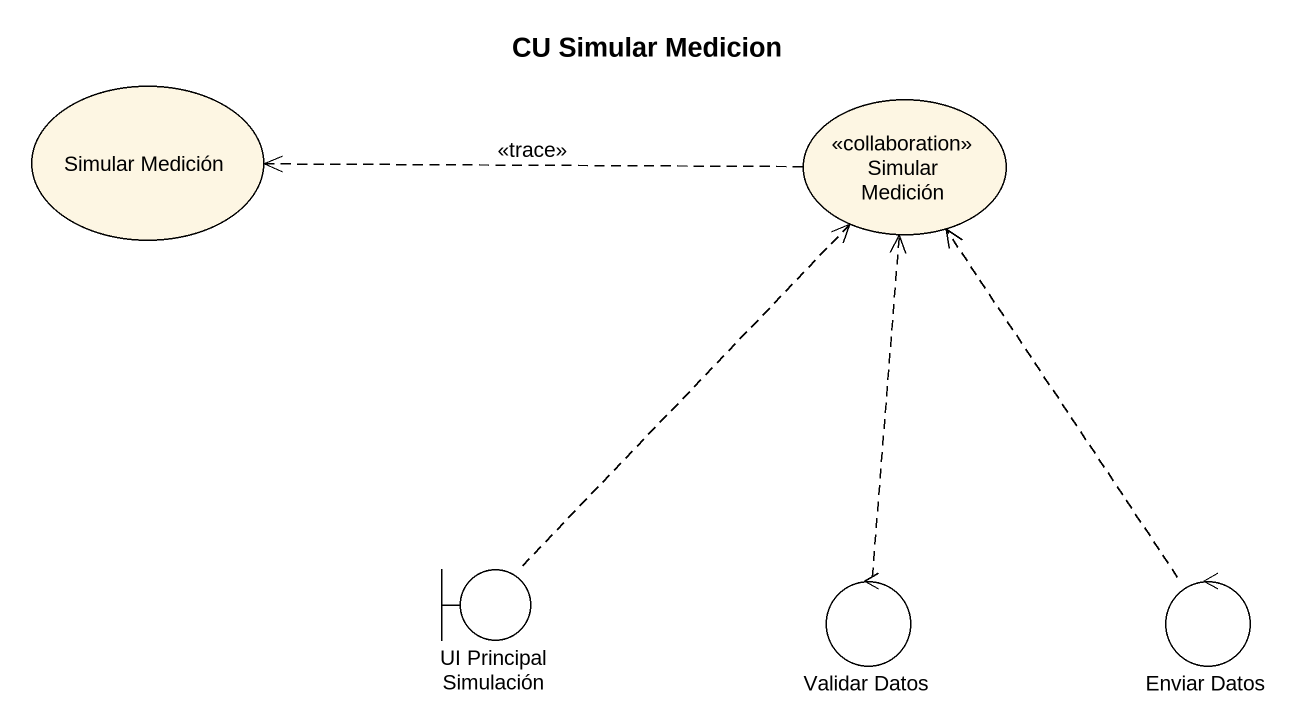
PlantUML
@startuml
title CU Simular Medicion
usecase "Simular Medición" as Simular_Medición
usecase "Simular Medición" as Simular_Medición_2 <<collaboration>>
boundary "UI Principal Simulación" as UI_Principal_Simulación
control "Validar Datos" as Validar_Datos
control "Enviar Datos" as Enviar_Datos
Simular_Medición_2 .left.> Simular_Medición : <<trace>>
UI_Principal_Simulación .up.> Simular_Medición_2
Validar_Datos .up.> Simular_Medición_2
Enviar_Datos .up.> Simular_Medición_2
@enduml
